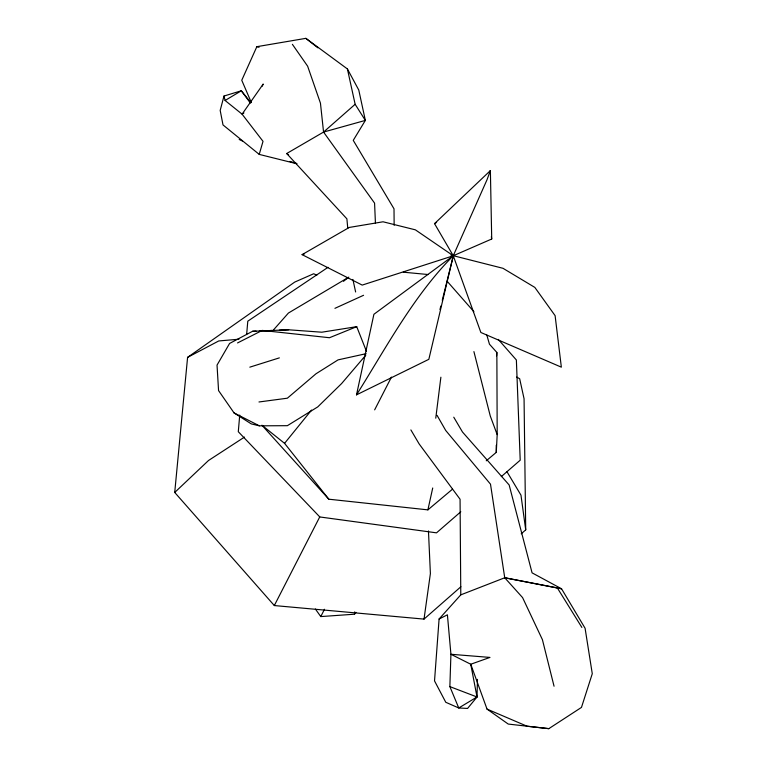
<?xml version="1.0" encoding="UTF-8"?>
<svg xmlns="http://www.w3.org/2000/svg" width="767" height="767" viewBox="0 0 767 767"><rect width="100%" height="100%" fill="white"/><g stroke="black" fill="none" stroke-linecap="round" stroke-linejoin="round"><path stroke-width="1.15" d="M439.088 619.007L447.41 614.818L450.919 654.27L470.756 664.241L487.026 709.091L527.092 726.234L548.836 728.65L581.472 707.404L592.277 673.723L585.087 628.259L561.549 588.778L504.734 577.762L460.785 594.856L439.088 619.007L434.525 680.895L445.78 702.284L458.752 707.979L467.573 708.44L477.016 696.982L477.467 679.38M449.865 686.618L450.919 654.27L489.96 657.424L470.756 664.241L477.016 696.982L458.752 707.979L449.865 686.618L477.016 696.982M486.249 460.804L496.278 452.377L497.189 434.611L496.853 352.437L489.451 344.191L486.824 335.083M315.381 609.017L320.779 616.582L354.507 614.204L354.642 611.922M496.613 355.821L496.853 352.437M239.726 415.081L238.297 431.716L319.81 516.958L436.519 532.844L460.814 511.752M246.667 334.259L247.789 321.181L328.008 267.328M460.919 586.726L424.017 619.103L274.318 605.556L174.723 492.452L187.589 357.364L294.739 282.074L313.693 273.752L316.809 275.209M435.761 418.197L440.881 377.201M424.017 619.103L430.392 573.553L428.456 530.946M489.806 172.92L490.381 170.61L487.007 179.766L453.259 255.756L428.839 359.32L356.502 394.852L373.903 314.288L453.259 255.756L491.714 239.016L490.381 170.61L434.534 223.648L453.259 255.756L480.871 332.485L561.348 367.163L555.107 315.649L534.829 287.404L502.999 268.306L450.958 255.104M328.822 499.202L284.567 443.345L261.911 425.206L328.822 499.202L427.89 509.863L432.722 487.994M439.97 309.494L440.824 306.043M442.262 300.28L453.441 255.382L452.079 257.338M250.924 102.653L241.308 90.784L223.983 96.038L220.187 110.41L223.005 124.925L259.227 154.397L296.8 163.755M259.227 154.397L263.023 141.339L242.084 114.158L225.095 100.487L223.983 96.038M262.256 86.192L263.215 84.025L242.084 114.158L243.925 112.931M394.152 225.297L394.008 208.816L353.251 140.361L365.351 120.409L358.774 90.046L347.403 68.944L305.851 38.35L256.84 46.682L241.758 80.257L251.327 102.538M320.779 616.582L324.508 609.247M319.743 516.92L274.318 605.556M374.651 409.846L391.458 377.086M356.502 394.852C386.501 347.135 413.317 296.196 453.259 255.756L415.369 229.832L383.049 221.788L349.244 227.444L302.083 254.644L362.206 285.094L453.239 255.785M452.194 257.424L453.441 255.382M354.507 614.204L355.926 612.334M284.567 443.345L311.536 410.067M365.782 355.198L341.612 383.558L317.768 406.893L287.366 425.685L259.361 425.829L251.298 423.902L234.06 412.924L218.557 390.585L217.032 365.102L229.592 343.443L252.602 331.267L288.67 329.791L321.814 332.207L356.722 326.665L366.444 351.286M273.608 329.791L288.43 313.032L348.812 277.127M174.723 492.452L208.499 460.507L244.491 437.085M347.777 228.365L346.895 218.835L286.695 153.525L323.559 132.068L355.14 104.283L347.403 68.944M521.215 533.822L525.711 529.872L524.062 398.763L519.662 378.716L516.642 377.067M501.311 476.604L520.208 460.2L516.373 359.982L498.282 339.407M427.89 509.863L452.511 489.164M343.501 281.307L347.93 277.827M225.095 100.487L241.308 90.784L250.358 103.018M434.534 223.648L436.586 222.42M187.589 357.364L218.739 340.951L238.968 339.215M237.53 342.945L262.237 330.424L329.494 337.729L356.722 326.665M334.93 308.334L363.577 295.285M249.812 367.163L279.361 357.873M302.083 254.644L304.346 253.982M292.39 44.333L307.634 66.183L320.453 103.161L323.559 132.068L365.351 120.409L355.14 104.283M366.118 353.683L338.065 359.876L315.994 373.778L287.357 398.198L258.978 401.975M252.602 331.267L256.092 331.123M259.582 330.98L272.381 330.452M279.361 330.174L288.67 329.791M403.298 272.18L428.197 274.538M548.836 728.65L508.243 724.067L487.026 709.091M437.056 415.35L445.723 430.479L490.497 484.169L504.734 577.762L561.549 588.778L532.077 572.853L509.154 484.984L462.482 432.013L453.767 417.2M256.84 46.682L259.035 47.295M289.907 161.415L296.771 163.467M239.208 139.469L242.372 141.013M234.06 412.924L259.361 425.829M286.695 153.525L288.555 154.896M305.851 38.35L317.854 47.822M504.734 577.762L522.576 597.598L542.413 639.668L554.052 686.235M447.151 281.259L473.891 311.67M323.559 132.068L374.574 203.121L375.447 223.465M557.168 587.647L581.875 627.444M506.958 471.705L520.975 495.166L525.711 529.872M410.882 429.913L419.146 443.93L460.066 499.231L460.785 594.856M497.189 434.611L490.276 416.011L473.91 351.602M352.906 279.447L355.629 291.987M491.35 236.687L491.714 239.016M496.249 445.282L496.278 452.377"/></g></svg>
